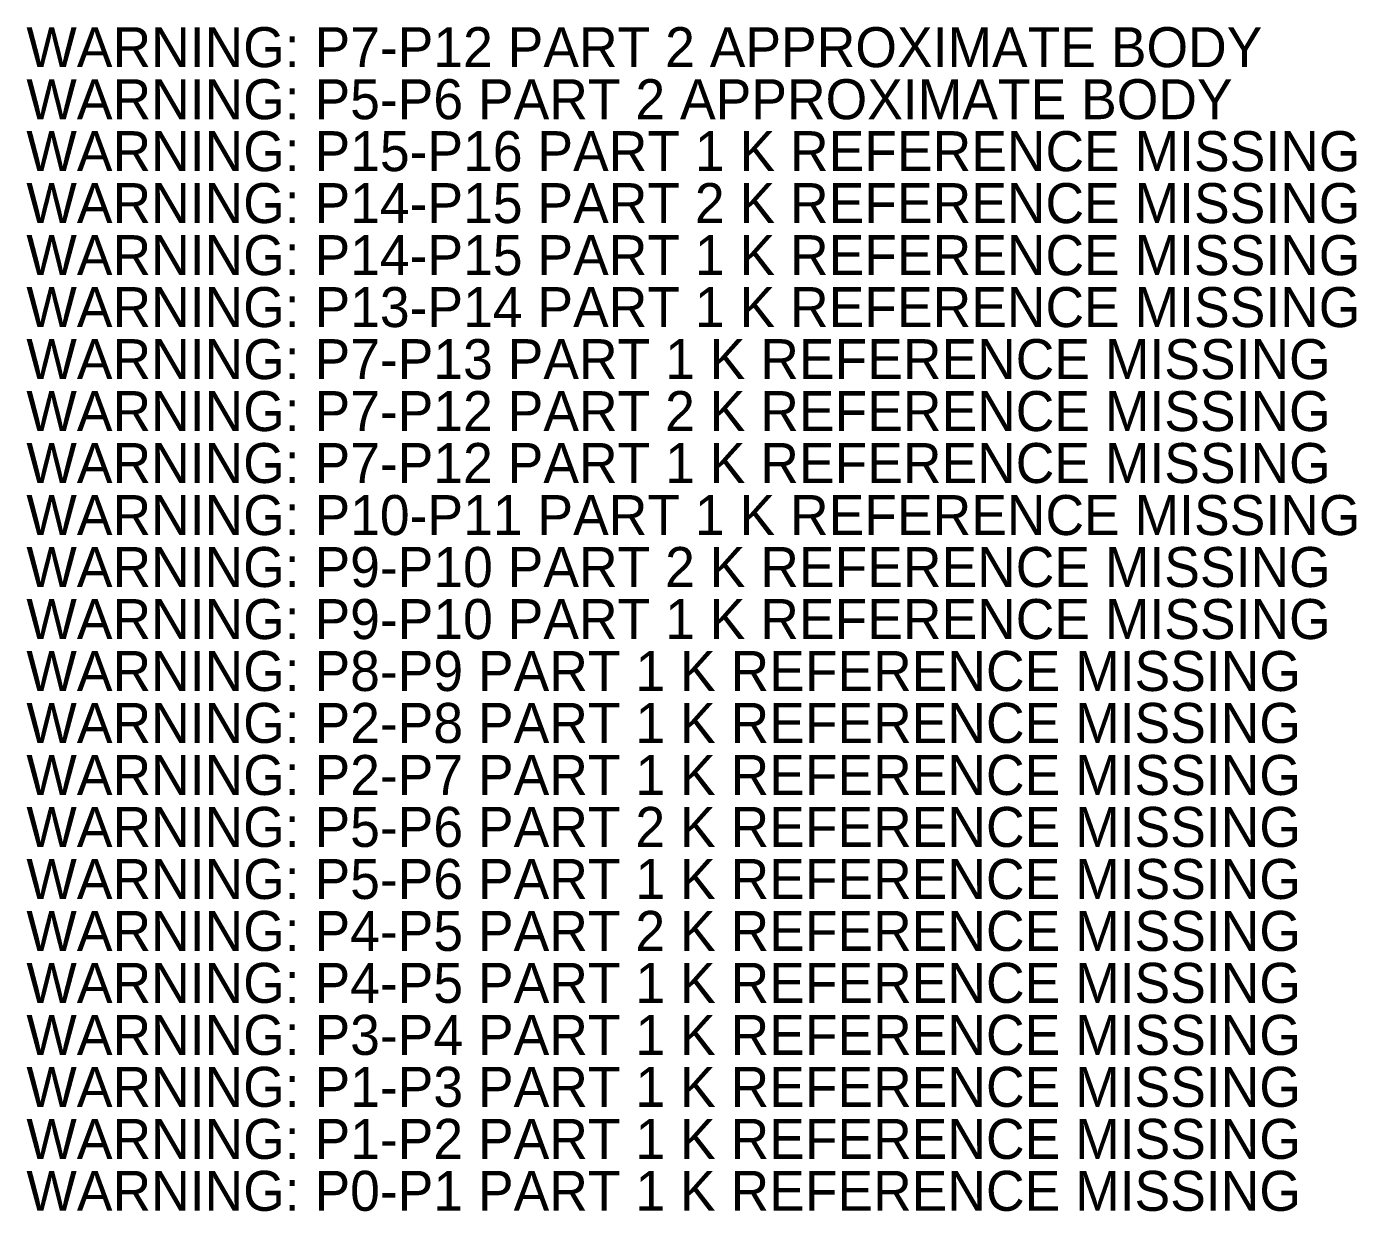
# Model space of a CAD drawing. Header units: millimetres. Extents: x 0 to 79656, y 0 to 27547.
# Drawn here: x 56870 to 69442, y 11308 to 22507 of the extents above; entities that cross this region are included whole.
import ezdxf

# ---------------------------------------------------------------- set-up
doc = ezdxf.new("R2010")
doc.units = ezdxf.units.MM

msp = doc.modelspace()

# ---------------------------------------------------------------- texts
at = {"layer": 'LABELS'}
for s, p in [('WARNING: P7-P12 PART 2 APPROXIMATE BODY', (56868, 22124)), ('WARNING: P5-P6 PART 2 APPROXIMATE BODY', (56868, 21632)), ('WARNING: P15-P16 PART 1 K REFERENCE MISSING', (56868, 21141)), ('WARNING: P14-P15 PART 2 K REFERENCE MISSING', (56868, 20650)), ('WARNING: P14-P15 PART 1 K REFERENCE MISSING', (56868, 20158)), ('WARNING: P13-P14 PART 1 K REFERENCE MISSING', (56868, 19667)), ('WARNING: P7-P13 PART 1 K REFERENCE MISSING', (56868, 19175)), ('WARNING: P7-P12 PART 2 K REFERENCE MISSING', (56868, 18684)), ('WARNING: P7-P12 PART 1 K REFERENCE MISSING', (56868, 18193)), ('WARNING: P10-P11 PART 1 K REFERENCE MISSING', (56868, 17701)), ('WARNING: P9-P10 PART 2 K REFERENCE MISSING', (56868, 17210)), ('WARNING: P9-P10 PART 1 K REFERENCE MISSING', (56868, 16718)), ('WARNING: P8-P9 PART 1 K REFERENCE MISSING', (56868, 16227)), ('WARNING: P2-P8 PART 1 K REFERENCE MISSING', (56868, 15736)), ('WARNING: P2-P7 PART 1 K REFERENCE MISSING', (56868, 15244)), ('WARNING: P5-P6 PART 2 K REFERENCE MISSING', (56868, 14753)), ('WARNING: P5-P6 PART 1 K REFERENCE MISSING', (56868, 14261)), ('WARNING: P4-P5 PART 2 K REFERENCE MISSING', (56868, 13770)), ('WARNING: P4-P5 PART 1 K REFERENCE MISSING', (56868, 13279)), ('WARNING: P3-P4 PART 1 K REFERENCE MISSING', (56868, 12787)), ('WARNING: P1-P3 PART 1 K REFERENCE MISSING', (56868, 12296)), ('WARNING: P1-P2 PART 1 K REFERENCE MISSING', (56868, 11804)), ('WARNING: P0-P1 PART 1 K REFERENCE MISSING', (56868, 11313))]:
    msp.add_text(s, height=378, dxfattribs=at).set_placement(p)

doc.saveas('drawing.dxf')
